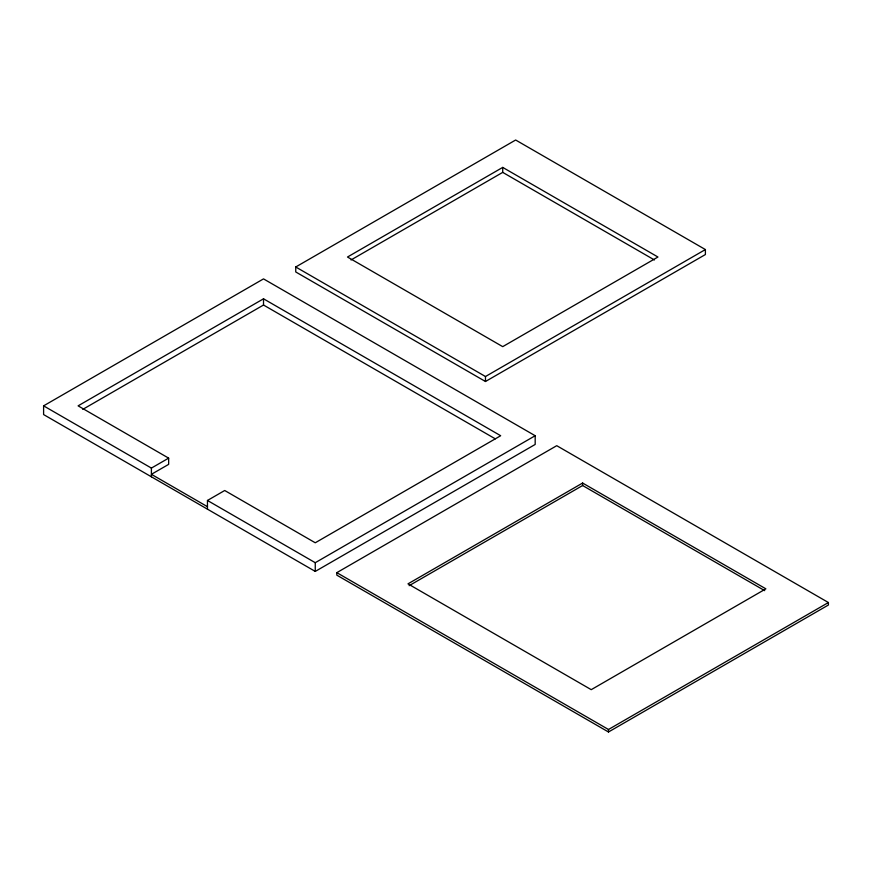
<?xml version="1.0" encoding="UTF-8"?>
<svg xmlns="http://www.w3.org/2000/svg" width="872" height="872" viewBox="0 0 872 872"><rect width="100%" height="100%" fill="white"/><g stroke="black" fill="none" stroke-linecap="round" stroke-linejoin="round"><path stroke-width="1.31" d="M43.6 405.851L263.518 278.887L535.179 435.728L535.179 444.448L315.261 571.411L43.6 414.571L43.6 405.851L151.401 468.09L168.656 458.138L168.656 464.362L151.401 474.314L207.46 506.687M295.739 266.985L515.657 140.011L705.394 249.555L705.394 254.537L485.475 381.5L295.739 271.955L295.739 266.985L485.475 376.519L705.394 249.555M207.46 509.172L207.46 500.463L224.704 490.5L315.261 542.776L500.681 435.728L263.518 298.802L78.099 405.851L168.656 458.138M82.786 409.371L263.518 305.026L495.296 438.845M502.719 167.402L347.492 257.022L502.719 346.642L657.957 257.022L502.719 167.402L502.719 172.373L351.013 259.965M207.46 500.463L315.261 562.702L535.179 435.728M336.821 572.653L556.739 445.69L828.4 602.53L828.4 605.015L608.482 731.99L336.821 575.149L336.821 572.653L608.482 729.493L828.4 602.53M582.616 483.034L407.976 583.859L591.238 689.665L765.878 588.84L582.616 483.034L582.616 485.519L764.7 590.649M409.142 585.668L582.616 485.519M502.719 172.373L654.425 259.965M608.482 729.493L608.482 731.99M485.475 376.519L485.475 381.5M315.261 562.702L315.261 571.411M263.518 298.802L263.518 305.026M151.401 468.09L151.401 476.81"/></g></svg>
